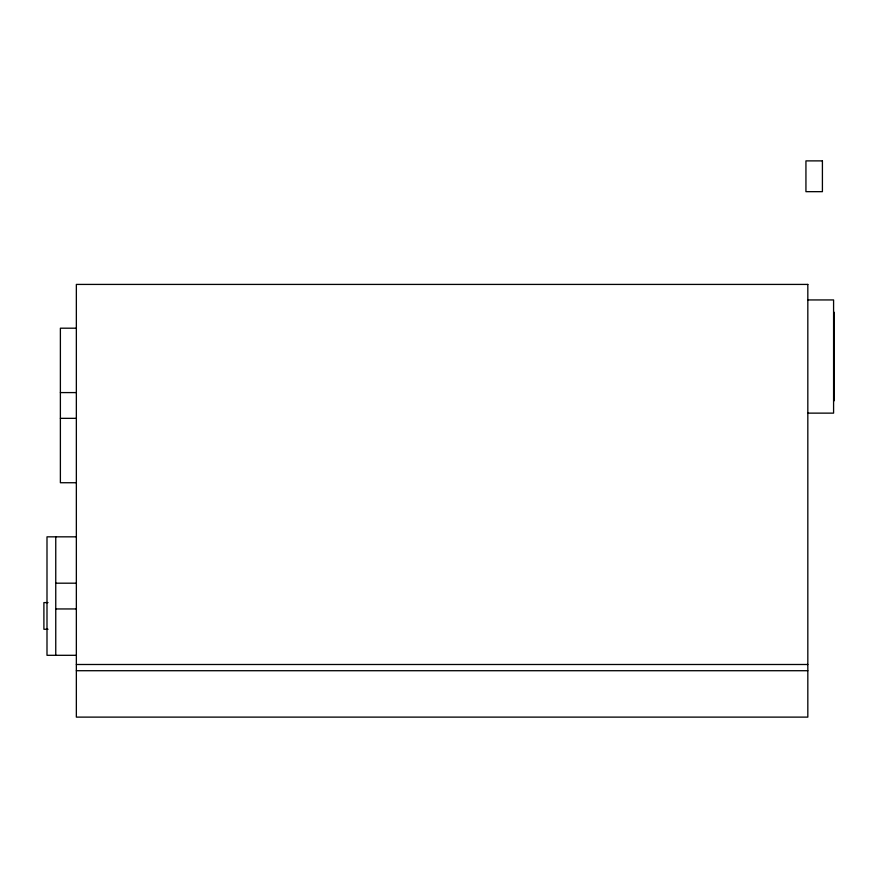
<?xml version="1.0" encoding="UTF-8"?>
<svg xmlns="http://www.w3.org/2000/svg" width="878" height="878" viewBox="0 0 878 878"><rect width="100%" height="100%" fill="white"/><g stroke="black" fill="none" stroke-linecap="round" stroke-linejoin="round"><path stroke-width="1.32" d="M807.826 299.936L833.584 299.936L833.584 413.132L807.826 413.132M76.353 328.196L60.384 328.196L60.384 482.735L76.353 482.735M60.384 392.587L76.353 392.587M60.384 418.345L76.353 418.345M76.353 536.831L46.995 536.831L46.995 655.306L76.353 655.306M55.753 583.19L76.353 583.19M48.005 602.593L43.9 602.593L43.9 629.263L48.005 629.263M55.753 608.948L76.353 608.948M76.353 664.492L807.826 664.492M76.353 670.715L807.826 670.715M834.1 312.228L834.1 400.829M55.753 536.831L55.753 655.306M822.412 160.883L805.938 160.883L805.938 191.667L822.412 191.667L822.412 160.883M807.826 284.417L76.353 284.417L76.353 717.117L807.826 717.117L807.826 284.417"/></g></svg>
